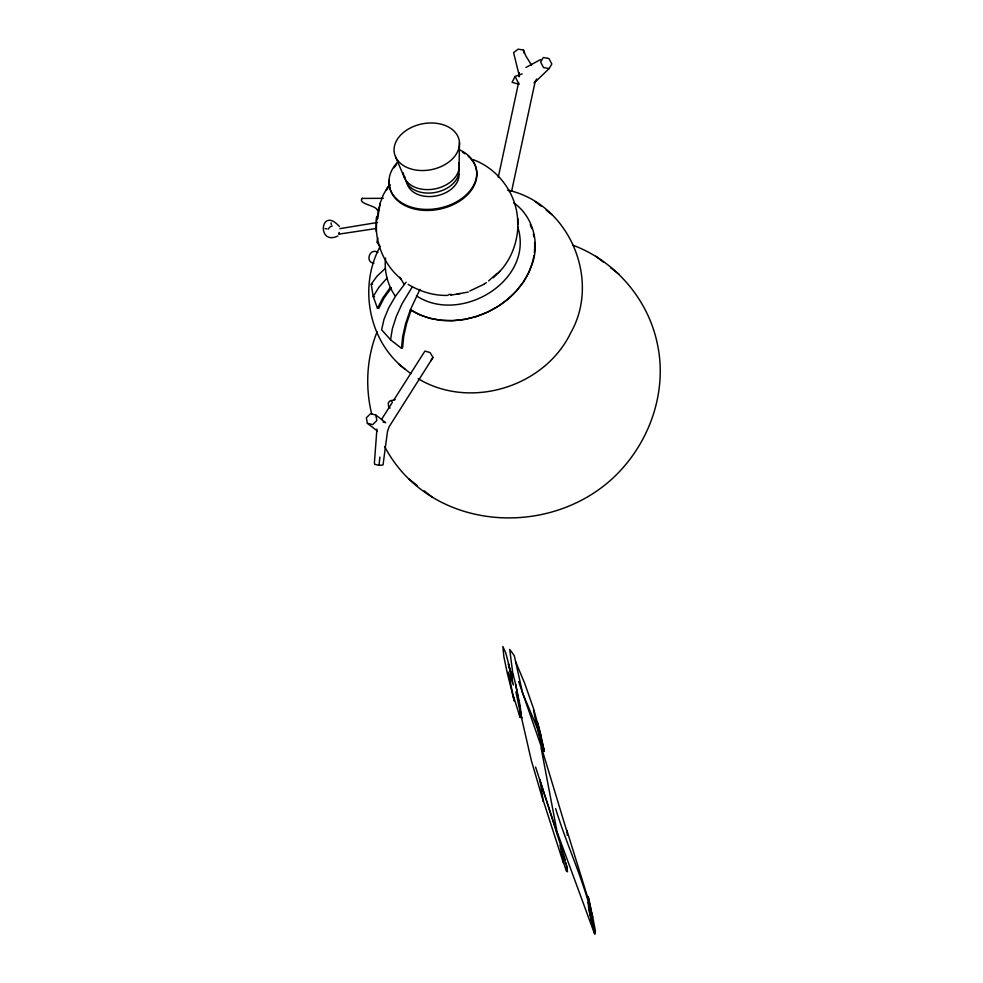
<?xml version="1.0" encoding="UTF-8"?>
<svg xmlns="http://www.w3.org/2000/svg" width="983" height="983" viewBox="0 0 983 983"><rect width="100%" height="100%" fill="white"/><g stroke="black" fill="none" stroke-linecap="round" stroke-linejoin="round"><path stroke-width="1.47" d="M459.122 165.722L459.466 142.535A33.041 23.346 -11.2 0 0 409.149 128.613A33.041 23.346 -11.2 0 0 411.693 169.15A33.041 23.346 -11.2 0 0 459.466 142.535M376.317 231.681L376.649 216.788C373.909 239.852 382.879 264.083 400.978 278.84M517.672 224.505C518.557 196.416 499.462 169.297 473.216 159.664M533.941 255.519A76.244 62.568 -23.8 0 1 485.934 312.815A76.244 62.568 -23.8 0 1 411.189 309.952L406.606 323.493L403.718 336.198L402.588 347.761L401.506 348.314L390.669 339.909L381.613 329.784L384.034 319.205L388.703 307.888L395.412 296.325C387.818 285.389 383.948 271.48 385.606 258.038M517.795 218.595C519.061 238.377 512.401 259.045 498.16 273.102M511.074 673.146L505.692 652.712L502.829 646.507L503.898 656.841L507.154 672.519L514.232 701.026L508.285 672.163L513.445 685.077L508.371 663.82L512.413 679.499M331.431 224.579L331.038 222.883M521.629 718.278L520.032 705.352L515.645 684.303L513.31 675.002L512.991 674.178L512.991 676.206L511.123 671.573M376.919 429.055L374.412 462.723L374.707 464.295L379.02 465.389L383.038 464.91L387.449 431.721L389.022 426.917L433.011 357.443L430.099 352.565L424.914 351.103L393.667 400.29M536.558 725.847L542.591 747.498L537.689 727.813L538.733 730.455L544.263 751.504L540.945 735.603L533.462 708.387L524.578 683.062L515.67 661.743M339.049 232.443L339.037 234.114L376.292 228.511M401.506 348.314L402.637 336.764L405.561 323.849L410.218 310.1L419.962 289.346M379.02 465.389L379.893 457.034M390.546 339.786L392.352 328.764L396.223 316.587L402.059 303.759L412.258 286.938M379.893 204.55L380.065 203.518L377.644 218.853L377.202 217.968A17.522 2.359 -83.7 0 0 377.718 214.331L377.902 213.09A18.665 1.13 -76.6 0 0 379.831 204.661M515.915 691.897L521.408 717.873L519.429 713.265L520.154 717.443L519.909 716.828L513.2 695.423M498.27 177.259L518.569 82.732M507.756 190.247L511.59 191.341L534.973 82.461L536.743 78.947M378.246 210.829L378.873 207.732L378.172 210.866M380.212 202.965L383.395 194.634L387.966 186.659M377.116 331.787C366.659 357.701 365.012 387.253 371.795 414.31M379.61 247.507C358.562 287.282 368.822 341.384 404.836 368.957M515.031 76.502L512.082 82.339L519.147 84.292L515.031 76.502L522.157 73.885M377.484 308.306L382.768 298.009L390.202 287.65L391.418 287.822L383.984 298.181L378.799 308.318L377.484 308.306L373.208 296.522L371.205 284.185L377.079 276.112L385.361 268.384M377.767 237.8L376.944 242.322L380.163 246.364M535.661 80.471L534.15 83.039L549.141 68.564L551.819 64.006L548.907 58.476L543.304 57.505L540.625 62.064L543.55 67.594L549.141 68.564M381.76 419.09L392.401 402.293M433.011 357.443L430.665 360.994M395.522 296.141L406.139 282.17M387.634 187.876L386.417 189.977L390.116 184.89M388.396 186.905L389.133 185.971A20.582 2.408 -54 0 1 389.87 185.074M496.993 273.397L488.612 280.905M493.306 277.747L500.286 271.05M386.933 278.177L378.774 287.454L373.208 296.522L374.56 296.694M337.882 235.994C316.44 246.254 320.261 205.201 339.356 226.459M362.076 198.419L383.309 198.32M362.26 198.283C357.198 203.911 376.28 205.459 377.03 209.907M484.066 284.222L486.339 282.563M483.968 284.284L469.788 290.993M525.93 67.458L540.613 59.545M395.178 399.577L389.514 401.187L388.248 403.19L388.531 406.212L390.042 408.129M339.037 234.114L339.405 233.376M468.277 292.062L450.779 295.17M460.13 293.573L457.267 293.892M339.885 228.646L377.583 222.465M451.676 294.507L448.899 294.421M326.946 228.928L325.189 228.548M448.101 295.355C434.007 295.969 420.171 291.533 408.142 284.394M411.189 309.952L410.304 309.915L419.79 314.941L430.173 318.431L441.293 320.36L452.88 320.679L464.652 319.377L476.19 316.538L487.457 312.152L498.172 306.291L507.732 299.311L516.235 291.177L523.435 282.035L528.928 272.438L532.811 262.314C539.483 241.032 532.294 215.682 513.654 202.805M371.205 284.185L372.569 284.345M594.948 933.764L595.354 930.557L592.638 916.598L588.571 904.077L590.255 915.308L594.948 933.764L589.64 907.727L592.417 917.618L591.827 912.949M531.594 65.234L525.684 55.65L523.497 50.059L518.213 49.15L513.593 52.603L519.429 76.379M373.982 263.235C364.533 262.252 369.952 247.163 377.877 252.422M383.051 422.026L385.692 422.702L375.789 415.023L370.53 413.696L366.327 417.836L367.384 423.304L377.288 430.972M367.384 423.304L372.655 424.644L376.858 420.503L375.789 415.023M509.034 190.407C569.145 204.452 601.105 279.627 570.693 332.918C544.471 387.277 469.948 409.972 418.168 378.688M572.991 245.246C615.063 260.864 647.846 299.041 657.16 342.956C667.052 387.13 652.503 434.498 622.731 468.031C559.057 540.257 431.242 534.863 384.599 446.491M509.157 190.505L511.59 191.341M391.025 400.474L392.143 400.917M416.473 295.858C460.511 324.992 534.764 280.647 517.746 226.901M398.631 364.14L410.857 373.638M546.143 210.079L552.348 214.908M535.305 201.675L541.092 206.172M595.895 256.268L603.82 262.424M610.738 267.794L619.241 274.392M424.078 490.787L432.004 496.956M408.658 478.819L417.161 485.43M540.011 780.428L564.451 857.188L565.016 860.162L562.755 854.94L565.803 863.836L566.073 863.013L566.872 868.972L565.852 867.743M404.173 284.406L399.835 277.206M592.638 916.598L587.994 896.521L588.817 902.652M522.637 693.076L536.792 726.978L533.56 709.972M395.571 156.911L404.591 177.984M555.653 808.616C566.183 843.611 582.329 876.971 591.127 912.396M557.005 831.741L594.457 933.567L588.829 909.607L588.153 902.357L590.021 908.181M518.619 681.526L540.564 744.561L566.994 831.851M535.563 767.035L557.484 834.088L541.129 748.014M593.879 930.864L594.789 933.703M537.492 722.308L540.699 734.633M539.876 779.642L543.12 800.101L563.492 863.258L560.089 845.282M563.05 860.973L566.306 870.926L567.51 871.798L566.847 865.962M537.934 725.073L543.771 748.862M521.469 717.541L531.287 760.314L543.316 801.428L543.12 800.101M515.645 684.303L521.678 717.86M591.09 910.467L588.682 897.897M522.907 694.428L514.281 655.624L509.71 649.419L513.028 675.223M588.141 898.917L566.81 830.131L567.351 835.427M523.497 50.059L523.939 52.984M519.429 75.236L519.036 72.619L519.135 76.883M328.371 229.1A4.067 2.937 -43 0 1 332.229 226.016M533.339 234.052A76.244 62.568 -23.8 0 1 533.904 236.829M534.58 242.482A76.244 62.568 -23.8 0 1 534.347 252.606M530.218 224.738A76.244 62.568 -23.8 0 1 531.778 228.658M468.166 156.199A44.309 31.309 -11.2 0 1 445.115 207.769A44.309 31.309 -11.2 0 1 389.317 180.086M394.085 167.786A44.309 31.309 -11.2 0 1 396.591 164.493M462.649 152.365A44.309 31.309 -11.2 0 1 464.984 153.79M458.643 149.465A44.309 31.309 -11.2 0 1 468.019 193.012A44.309 31.309 -11.2 0 1 406.163 205.214A44.309 31.309 -11.2 0 1 398.324 161.359M459 174.151A26.43 18.677 -11.2 0 1 434.867 196.133A26.43 18.677 -11.2 0 1 406.815 182.125M458.668 167.442A27.315 19.291 -11.2 0 1 435.014 192.508A27.315 19.291 -11.2 0 1 404.996 176.928M458.717 163.141A28.2 19.918 -11.2 0 1 434.302 189.019A28.2 19.918 -11.2 0 1 403.325 172.934"/></g></svg>
